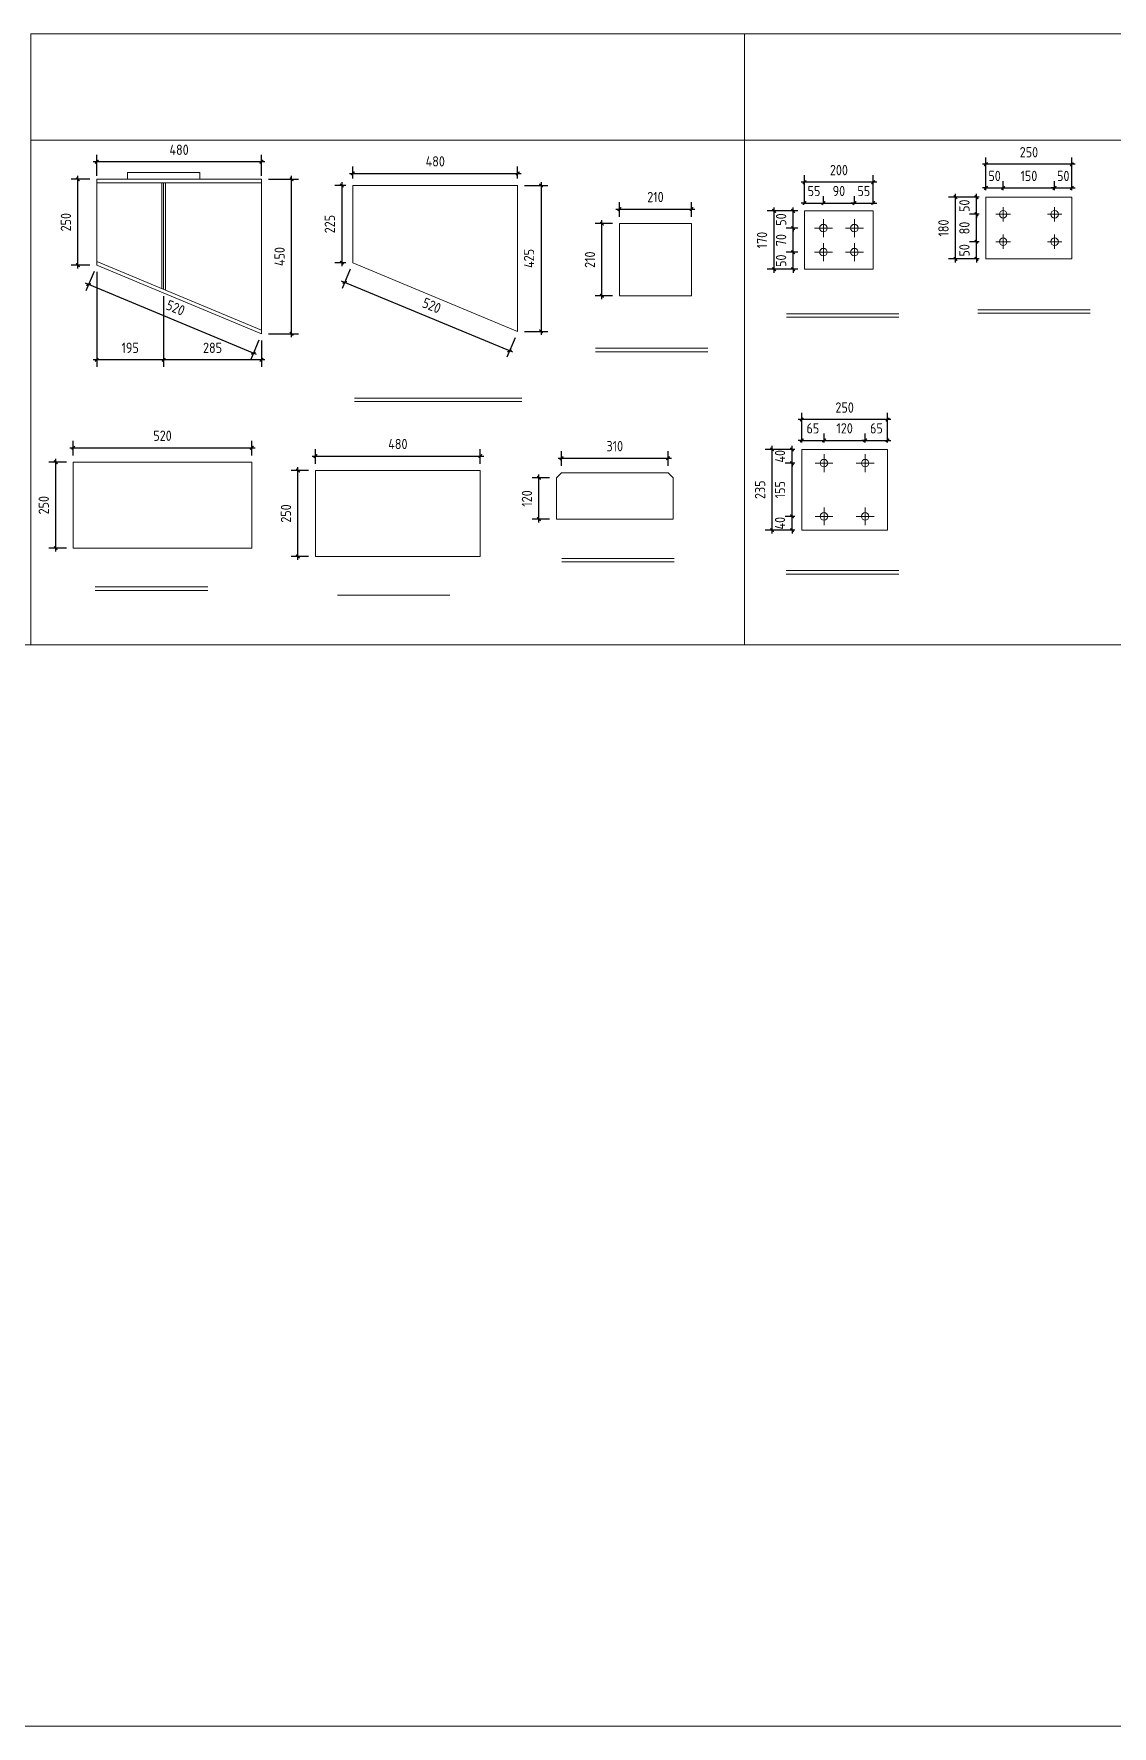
# Model space of a CAD drawing. Extents: x 485428 to 797698, y 56414 to 211814.
# Drawn here: x 674626 to 677767, y 155114 to 160044 of the extents above; entities that cross this region are included whole.
import ezdxf

# ---------------------------------------------------------------- set-up
doc = ezdxf.new("R2010")
doc.units = 0
doc.header["$LTSCALE"] = 1000
doc.header["$MEASUREMENT"] = 0
doc.styles.get("Standard").update_dxf_attribs({"font": 'gbenor.shx', "bigfont": 'gbcbig.shx'})
doc.dimstyles.get("Standard").update_dxf_attribs({"dimscale": 100, "dimtxt": 2, "dimasz": 0.4, "dimexe": 0.5, "dimexo": 1, "dimgap": 0.5, "dimtad": 1, "dimdec": 0, "dimzin": 0, "dimdsep": 46, "dimtxsty": 'Standard', "dimblk": 'ARCHTICK', "dimcen": 0.09, "dimadec": 0, "dimazin": 0, "dimtfac": 1, "dimtdec": 0, "dimtix": 1, "dimtmove": 2, "dimatfit": 3, "dimfxl": 1, "dimtolj": 1, "dimtzin": 0, "dimarcsym": 0})

# ---------------------------------------------------------------- blocks, each defined once
blk = doc.blocks.new('_ArchTick')
at = {"color": 0, "linetype": 'ByBlock', "const_width": 0.4}
blk.add_lwpolyline([(-0.5, -0.5), (0.5, 0.5)], dxfattribs=at)
blk = doc.blocks.new('*D3245')
at = {"color": 3, "lineweight": -2}
for p, q in [((674789.2, 159620.5), (674734.5, 159620.5)), ((674754.5, 159360.5), (674754.5, 159630.5)), ((674789.2, 159370.5), (674734.5, 159370.5))]:
    blk.add_line(p, q, dxfattribs=at)
at = {"layer": 'Defpoints', "color": 0}
for p in [(674754.5, 159620.5), (674809.2, 159620.5), (674809.2, 159370.5)]:
    blk.add_point(p, dxfattribs=at)
at = {"color": 3, "lineweight": -2, "xscale": 10, "yscale": 10, "zscale": 10}
for p, rotation in [((674754.5, 159620.5), 90), ((674754.5, 159370.5), 270)]:
    blk.add_blockref('_ArchTick', p, dxfattribs=dict(at, rotation=rotation))
at = {"color": 0, "lineweight": 15, "insert": (674719.5, 159495.5), "char_height": 30, "attachment_point": 5, "rotation": 90}
blk.add_mtext('\\A1;250', dxfattribs=at)
blk = doc.blocks.new('*D3246')
at = {"color": 3, "lineweight": -2}
for p, q in [((675309.2, 159620.5), (675397, 159620.5)), ((675377, 159160.5), (675377, 159630.5)), ((675309.2, 159170.5), (675397, 159170.5))]:
    blk.add_line(p, q, dxfattribs=at)
at = {"layer": 'Defpoints', "color": 0}
for p in [(675289.2, 159620.5), (675377, 159620.5), (675289.2, 159170.5)]:
    blk.add_point(p, dxfattribs=at)
at = {"color": 3, "lineweight": -2, "xscale": 10, "yscale": 10, "zscale": 10}
for p, rotation in [((675377, 159620.5), 90), ((675377, 159170.5), 270)]:
    blk.add_blockref('_ArchTick', p, dxfattribs=dict(at, rotation=rotation))
at = {"color": 0, "lineweight": 15, "insert": (675342, 159395.5), "char_height": 30, "attachment_point": 5, "rotation": 90}
blk.add_mtext('\\A1;450', dxfattribs=at)
blk = doc.blocks.new('*D3247')
at = {"color": 3, "lineweight": -2}
for p, q in [((674801.5, 159352), (674777.8, 159295.3)), ((675274.8, 159109.9), (674776.3, 159317.6)), ((675281.5, 159152), (675257.8, 159095.3))]:
    blk.add_line(p, q, dxfattribs=at)
at = {"layer": 'Defpoints', "color": 0}
for p in [(674809.2, 159370.5), (674785.5, 159313.8), (675289.2, 159170.5)]:
    blk.add_point(p, dxfattribs=at)
at = {"color": 3, "lineweight": -2, "xscale": 10, "yscale": 10, "zscale": 10}
for p, rotation in [((674785.5, 159313.8), 157.3801350519596), ((675265.5, 159113.8), 337.3801350519596)]:
    blk.add_blockref('_ArchTick', p, dxfattribs=dict(at, rotation=rotation))
at = {"color": 0, "lineweight": 15, "insert": (675039, 159246.1), "char_height": 30, "attachment_point": 5, "rotation": 337.3801}
blk.add_mtext('\\A1;520', dxfattribs=at)
blk = doc.blocks.new('*D3248')
at = {"color": 3, "lineweight": -2}
for p, q in [((674809.2, 159630.5), (674809.2, 159691.6)), ((675289.2, 159630.5), (675289.2, 159691.6)), ((675299.2, 159671.6), (674799.2, 159671.6))]:
    blk.add_line(p, q, dxfattribs=at)
at = {"layer": 'Defpoints', "color": 0}
for p in [(674809.2, 159671.6), (674809.2, 159610.5), (675289.2, 159610.5)]:
    blk.add_point(p, dxfattribs=at)
at = {"color": 3, "lineweight": -2, "xscale": 10, "yscale": 10, "zscale": 10, "rotation": 180}
blk.add_blockref('_ArchTick', (674809.2, 159671.6), dxfattribs=at)
at = {"color": 3, "lineweight": -2, "xscale": 10, "yscale": 10, "zscale": 10}
blk.add_blockref('_ArchTick', (675289.2, 159671.6), dxfattribs=at)
at = {"color": 0, "lineweight": 15, "insert": (675049.2, 159706.6), "char_height": 30, "attachment_point": 5}
blk.add_mtext('\\A1;480', dxfattribs=at)
blk = doc.blocks.new('*D3249')
at = {"color": 3, "lineweight": -2}
for p, q in [((674809.2, 159350.5), (674809.2, 159074.6)), ((675004.2, 159280), (675004.2, 159074.6)), ((675014.2, 159094.6), (674799.2, 159094.6))]:
    blk.add_line(p, q, dxfattribs=at)
at = {"layer": 'Defpoints', "color": 0}
for p in [(674809.2, 159370.5), (675004.2, 159300), (674809.2, 159094.6)]:
    blk.add_point(p, dxfattribs=at)
at = {"color": 3, "lineweight": -2, "xscale": 10, "yscale": 10, "zscale": 10, "rotation": 180}
blk.add_blockref('_ArchTick', (674809.2, 159094.6), dxfattribs=at)
at = {"color": 3, "lineweight": -2, "xscale": 10, "yscale": 10, "zscale": 10}
blk.add_blockref('_ArchTick', (675004.2, 159094.6), dxfattribs=at)
at = {"color": 0, "lineweight": 15, "insert": (674906.7, 159129.6), "char_height": 30, "attachment_point": 5}
blk.add_mtext('\\A1;195', dxfattribs=at)
blk = doc.blocks.new('*D3182')
at = {"color": 3, "lineweight": -2}
for p, q in [((675004.2, 159280), (675004.2, 159074.6)), ((675289.2, 159150.5), (675289.2, 159074.6)), ((675299.2, 159094.6), (674994.2, 159094.6))]:
    blk.add_line(p, q, dxfattribs=at)
at = {"layer": 'Defpoints', "color": 0}
for p in [(675004.2, 159300), (675289.2, 159170.5), (675004.2, 159094.6)]:
    blk.add_point(p, dxfattribs=at)
at = {"color": 3, "lineweight": -2, "xscale": 10, "yscale": 10, "zscale": 10, "rotation": 180}
blk.add_blockref('_ArchTick', (675004.2, 159094.6), dxfattribs=at)
at = {"color": 3, "lineweight": -2, "xscale": 10, "yscale": 10, "zscale": 10}
blk.add_blockref('_ArchTick', (675289.2, 159094.6), dxfattribs=at)
at = {"color": 0, "lineweight": 15, "insert": (675146.7, 159129.6), "char_height": 30, "attachment_point": 5}
blk.add_mtext('\\A1;285', dxfattribs=at)
blk = doc.blocks.new('*D3209')
at = {"color": 3, "lineweight": -2}
for p, q in [((675535.3, 159602.5), (675503.1, 159602.5)), ((675523.1, 159612.5), (675523.1, 159367.5)), ((675535.3, 159377.5), (675503.1, 159377.5))]:
    blk.add_line(p, q, dxfattribs=at)
at = {"layer": 'Defpoints', "color": 0}
for p in [(675555.3, 159602.5), (675523.1, 159377.5), (675555.3, 159377.5)]:
    blk.add_point(p, dxfattribs=at)
at = {"color": 3, "lineweight": -2, "xscale": 10, "yscale": 10, "zscale": 10}
for p, rotation in [((675523.1, 159602.5), 90), ((675523.1, 159377.5), 270)]:
    blk.add_blockref('_ArchTick', p, dxfattribs=dict(at, rotation=rotation))
at = {"color": 0, "lineweight": 15, "insert": (675488.1, 159490), "char_height": 30, "attachment_point": 5, "rotation": 90}
blk.add_mtext('\\A1;225', dxfattribs=at)
blk = doc.blocks.new('*D3210')
at = {"color": 3, "lineweight": -2}
for p, q in [((675545.3, 159637.7), (676045.3, 159637.7)), ((675555.3, 159622.5), (675555.3, 159657.7)), ((676035.3, 159622.5), (676035.3, 159657.7))]:
    blk.add_line(p, q, dxfattribs=at)
at = {"layer": 'Defpoints', "color": 0}
for p in [(676035.3, 159637.7), (675555.3, 159602.5), (676035.3, 159602.5)]:
    blk.add_point(p, dxfattribs=at)
at = {"color": 3, "lineweight": -2, "xscale": 10, "yscale": 10, "zscale": 10, "rotation": 180}
blk.add_blockref('_ArchTick', (675555.3, 159637.7), dxfattribs=at)
at = {"color": 3, "lineweight": -2, "xscale": 10, "yscale": 10, "zscale": 10}
blk.add_blockref('_ArchTick', (676035.3, 159637.7), dxfattribs=at)
at = {"color": 0, "lineweight": 15, "insert": (675795.3, 159672.7), "char_height": 30, "attachment_point": 5}
blk.add_mtext('\\A1;480', dxfattribs=at)
blk = doc.blocks.new('*D3211')
at = {"color": 3, "lineweight": -2}
for p, q in [((675547.6, 159359), (675523.9, 159301.9)), ((676020.8, 159116.6), (675522.3, 159324.2)), ((676027.6, 159159), (676003.9, 159101.9))]:
    blk.add_line(p, q, dxfattribs=at)
at = {"layer": 'Defpoints', "color": 0}
for p in [(675555.3, 159377.5), (675531.6, 159320.4), (676035.3, 159177.5)]:
    blk.add_point(p, dxfattribs=at)
at = {"color": 3, "lineweight": -2, "xscale": 10, "yscale": 10, "zscale": 10}
for p, rotation in [((675531.6, 159320.4), 157.3801350519556), ((676011.6, 159120.4), 337.3801350519557)]:
    blk.add_blockref('_ArchTick', p, dxfattribs=dict(at, rotation=rotation))
at = {"color": 0, "lineweight": 15, "insert": (675785, 159252.7), "char_height": 30, "attachment_point": 5, "rotation": 337.3801}
blk.add_mtext('\\A1;520', dxfattribs=at)
blk = doc.blocks.new('*D3212')
at = {"color": 3, "lineweight": -2}
for p, q in [((676055.3, 159602.5), (676123.3, 159602.5)), ((676103.3, 159612.5), (676103.3, 159167.5)), ((676055.3, 159177.5), (676123.3, 159177.5))]:
    blk.add_line(p, q, dxfattribs=at)
at = {"layer": 'Defpoints', "color": 0}
for p in [(676035.3, 159602.5), (676035.3, 159177.5), (676103.3, 159177.5)]:
    blk.add_point(p, dxfattribs=at)
at = {"color": 3, "lineweight": -2, "xscale": 10, "yscale": 10, "zscale": 10}
for p, rotation in [((676103.3, 159602.5), 90), ((676103.3, 159177.5), 270)]:
    blk.add_blockref('_ArchTick', p, dxfattribs=dict(at, rotation=rotation))
at = {"color": 0, "lineweight": 15, "insert": (676068.3, 159390), "char_height": 30, "attachment_point": 5, "rotation": 90}
blk.add_mtext('\\A1;425', dxfattribs=at)
blk = doc.blocks.new('*D3213')
at = {"color": 3, "lineweight": -2}
for p, q in [((674690, 158536.1), (674690, 158806.1)), ((674721, 158796.1), (674670, 158796.1)), ((674721, 158546.1), (674670, 158546.1))]:
    blk.add_line(p, q, dxfattribs=at)
at = {"layer": 'Defpoints', "color": 0}
for p in [(674690, 158796.1), (674741, 158796.1), (674741, 158546.1)]:
    blk.add_point(p, dxfattribs=at)
at = {"color": 3, "lineweight": -2, "xscale": 10, "yscale": 10, "zscale": 10}
for p, rotation in [((674690, 158796.1), 90), ((674690, 158546.1), 270)]:
    blk.add_blockref('_ArchTick', p, dxfattribs=dict(at, rotation=rotation))
at = {"color": 0, "lineweight": 15, "insert": (674655, 158671.1), "char_height": 30, "attachment_point": 5, "rotation": 90}
blk.add_mtext('\\A1;250', dxfattribs=at)
blk = doc.blocks.new('*D3214')
at = {"color": 3, "lineweight": -2}
for p, q in [((674741, 158816.1), (674741, 158858.5)), ((675261, 158816.1), (675261, 158858.5)), ((674731, 158838.5), (675271, 158838.5))]:
    blk.add_line(p, q, dxfattribs=at)
at = {"layer": 'Defpoints', "color": 0}
for p in [(675261, 158838.5), (674741, 158796.1), (675261, 158796.1)]:
    blk.add_point(p, dxfattribs=at)
at = {"color": 3, "lineweight": -2, "xscale": 10, "yscale": 10, "zscale": 10, "rotation": 180}
blk.add_blockref('_ArchTick', (674741, 158838.5), dxfattribs=at)
at = {"color": 3, "lineweight": -2, "xscale": 10, "yscale": 10, "zscale": 10}
blk.add_blockref('_ArchTick', (675261, 158838.5), dxfattribs=at)
at = {"color": 0, "lineweight": 15, "insert": (675001, 158873.5), "char_height": 30, "attachment_point": 5}
blk.add_mtext('\\A1;520', dxfattribs=at)
blk = doc.blocks.new('*D3215')
at = {"color": 3, "lineweight": -2}
for p, q in [((675426.4, 158771.9), (675375.5, 158771.9)), ((675395.5, 158511.9), (675395.5, 158781.9)), ((675426.4, 158521.9), (675375.5, 158521.9))]:
    blk.add_line(p, q, dxfattribs=at)
at = {"layer": 'Defpoints', "color": 0}
for p in [(675395.5, 158771.9), (675446.4, 158771.9), (675446.4, 158521.9)]:
    blk.add_point(p, dxfattribs=at)
at = {"color": 3, "lineweight": -2, "xscale": 10, "yscale": 10, "zscale": 10}
for p, rotation in [((675395.5, 158771.9), 90), ((675395.5, 158521.9), 270)]:
    blk.add_blockref('_ArchTick', p, dxfattribs=dict(at, rotation=rotation))
at = {"color": 0, "lineweight": 15, "insert": (675360.5, 158646.9), "char_height": 30, "attachment_point": 5, "rotation": 90}
blk.add_mtext('\\A1;250', dxfattribs=at)
blk = doc.blocks.new('*D3216')
at = {"color": 3, "lineweight": -2}
for p, q in [((675436.4, 158814.3), (675936.4, 158814.3)), ((675446.4, 158791.9), (675446.4, 158834.3)), ((675926.4, 158791.9), (675926.4, 158834.3))]:
    blk.add_line(p, q, dxfattribs=at)
at = {"layer": 'Defpoints', "color": 0}
for p in [(675926.4, 158814.3), (675446.4, 158771.9), (675926.4, 158771.9)]:
    blk.add_point(p, dxfattribs=at)
at = {"color": 3, "lineweight": -2, "xscale": 10, "yscale": 10, "zscale": 10, "rotation": 180}
blk.add_blockref('_ArchTick', (675446.4, 158814.3), dxfattribs=at)
at = {"color": 3, "lineweight": -2, "xscale": 10, "yscale": 10, "zscale": 10}
blk.add_blockref('_ArchTick', (675926.4, 158814.3), dxfattribs=at)
at = {"color": 0, "lineweight": 15, "insert": (675686.4, 158849.3), "char_height": 30, "attachment_point": 5}
blk.add_mtext('\\A1;480', dxfattribs=at)
blk = doc.blocks.new('*D3217')
at = {"color": 3, "lineweight": -2}
for p, q in [((676128.2, 158750.7), (676077.3, 158750.7)), ((676097.3, 158620.7), (676097.3, 158760.7)), ((676128.2, 158630.7), (676077.3, 158630.7))]:
    blk.add_line(p, q, dxfattribs=at)
at = {"layer": 'Defpoints', "color": 0}
for p in [(676097.3, 158750.7), (676148.2, 158750.7), (676148.2, 158630.7)]:
    blk.add_point(p, dxfattribs=at)
at = {"color": 3, "lineweight": -2, "xscale": 10, "yscale": 10, "zscale": 10}
for p, rotation in [((676097.3, 158750.7), 90), ((676097.3, 158630.7), 270)]:
    blk.add_blockref('_ArchTick', p, dxfattribs=dict(at, rotation=rotation))
at = {"color": 0, "lineweight": 15, "insert": (676062.3, 158690.7), "char_height": 30, "attachment_point": 5, "rotation": 90}
blk.add_mtext('\\A1;120', dxfattribs=at)
blk = doc.blocks.new('*D3218')
at = {"color": 3, "lineweight": -2}
for p, q in [((676153.2, 158808.1), (676483.2, 158808.1)), ((676163.2, 158785.7), (676163.2, 158828.1)), ((676473.2, 158785.7), (676473.2, 158828.1))]:
    blk.add_line(p, q, dxfattribs=at)
at = {"layer": 'Defpoints', "color": 0}
for p in [(676473.2, 158808.1), (676163.2, 158765.7), (676473.2, 158765.7)]:
    blk.add_point(p, dxfattribs=at)
at = {"color": 3, "lineweight": -2, "xscale": 10, "yscale": 10, "zscale": 10, "rotation": 180}
blk.add_blockref('_ArchTick', (676163.2, 158808.1), dxfattribs=at)
at = {"color": 3, "lineweight": -2, "xscale": 10, "yscale": 10, "zscale": 10}
blk.add_blockref('_ArchTick', (676473.2, 158808.1), dxfattribs=at)
at = {"color": 0, "lineweight": 15, "insert": (676318.2, 158843.1), "char_height": 30, "attachment_point": 5}
blk.add_mtext('\\A1;310', dxfattribs=at)
blk = doc.blocks.new('*D3219')
at = {"color": 3, "lineweight": -2}
for p, q in [((676311.7, 159491.3), (676260.8, 159491.3)), ((676280.8, 159271.3), (676280.8, 159501.3)), ((676311.7, 159281.3), (676260.8, 159281.3))]:
    blk.add_line(p, q, dxfattribs=at)
at = {"layer": 'Defpoints', "color": 0}
for p in [(676280.8, 159491.3), (676331.7, 159491.3), (676331.7, 159281.3)]:
    blk.add_point(p, dxfattribs=at)
at = {"color": 3, "lineweight": -2, "xscale": 10, "yscale": 10, "zscale": 10}
for p, rotation in [((676280.8, 159491.3), 90), ((676280.8, 159281.3), 270)]:
    blk.add_blockref('_ArchTick', p, dxfattribs=dict(at, rotation=rotation))
at = {"color": 0, "lineweight": 15, "insert": (676245.8, 159386.3), "char_height": 30, "attachment_point": 5, "rotation": 90}
blk.add_mtext('\\A1;210', dxfattribs=at)
blk = doc.blocks.new('*D3220')
at = {"color": 3, "lineweight": -2}
for p, q in [((676331.7, 159511.3), (676331.7, 159553.8)), ((676541.7, 159511.3), (676541.7, 159553.8)), ((676321.7, 159533.8), (676551.7, 159533.8))]:
    blk.add_line(p, q, dxfattribs=at)
at = {"layer": 'Defpoints', "color": 0}
for p in [(676331.7, 159491.3), (676541.7, 159533.8), (676541.7, 159491.3)]:
    blk.add_point(p, dxfattribs=at)
at = {"color": 3, "lineweight": -2, "xscale": 10, "yscale": 10, "zscale": 10, "rotation": 180}
blk.add_blockref('_ArchTick', (676331.7, 159533.8), dxfattribs=at)
at = {"color": 3, "lineweight": -2, "xscale": 10, "yscale": 10, "zscale": 10}
blk.add_blockref('_ArchTick', (676541.7, 159533.8), dxfattribs=at)
at = {"color": 0, "lineweight": 15, "insert": (676436.7, 159568.8), "char_height": 30, "attachment_point": 5}
blk.add_mtext('\\A1;210', dxfattribs=at)
blk = doc.blocks.new('*D3233')
at = {"color": 3, "lineweight": -2}
for p, q in [((676850.9, 159408.3), (676817.5, 159408.3)), ((676837.5, 159408.3), (676837.5, 159418.3)), ((676837.5, 159358.3), (676837.5, 159408.3)), ((676850.9, 159358.3), (676817.5, 159358.3)), ((676837.5, 159358.3), (676837.5, 159348.3))]:
    blk.add_line(p, q, dxfattribs=at)
at = {"layer": 'Defpoints', "color": 0}
for p in [(676837.5, 159408.3), (676870.9, 159408.3), (676870.9, 159358.3)]:
    blk.add_point(p, dxfattribs=at)
at = {"color": 3, "lineweight": -2, "xscale": 10, "yscale": 10, "zscale": 10}
for p, rotation in [((676837.5, 159408.3), 270), ((676837.5, 159358.3), 90)]:
    blk.add_blockref('_ArchTick', p, dxfattribs=dict(at, rotation=rotation))
at = {"color": 0, "lineweight": 15, "insert": (676802.5, 159383.3), "char_height": 30, "attachment_point": 5, "rotation": 90}
blk.add_mtext('\\A1;50', dxfattribs=at)
blk = doc.blocks.new('*D3183')
at = {"color": 3, "lineweight": -2}
for p, q in [((676837.5, 159398.3), (676837.5, 159488.3)), ((676850.9, 159478.3), (676817.5, 159478.3)), ((676850.9, 159408.3), (676817.5, 159408.3))]:
    blk.add_line(p, q, dxfattribs=at)
at = {"layer": 'Defpoints', "color": 0}
for p in [(676837.5, 159478.3), (676870.9, 159478.3), (676870.9, 159408.3)]:
    blk.add_point(p, dxfattribs=at)
at = {"color": 3, "lineweight": -2, "xscale": 10, "yscale": 10, "zscale": 10}
for p, rotation in [((676837.5, 159478.3), 90), ((676837.5, 159408.3), 270)]:
    blk.add_blockref('_ArchTick', p, dxfattribs=dict(at, rotation=rotation))
at = {"color": 0, "lineweight": 15, "insert": (676802.5, 159443.3), "char_height": 30, "attachment_point": 5, "rotation": 90}
blk.add_mtext('\\A1;70', dxfattribs=at)
blk = doc.blocks.new('*D3234')
at = {"color": 3, "lineweight": -2}
for p, q in [((676837.5, 159528.3), (676837.5, 159538.3)), ((676850.9, 159528.3), (676817.5, 159528.3)), ((676837.5, 159478.3), (676837.5, 159528.3)), ((676850.9, 159478.3), (676817.5, 159478.3)), ((676837.5, 159478.3), (676837.5, 159468.3))]:
    blk.add_line(p, q, dxfattribs=at)
at = {"layer": 'Defpoints', "color": 0}
for p in [(676837.5, 159528.3), (676870.9, 159528.3), (676870.9, 159478.3)]:
    blk.add_point(p, dxfattribs=at)
at = {"color": 3, "lineweight": -2, "xscale": 10, "yscale": 10, "zscale": 10}
for p, rotation in [((676837.5, 159528.3), 270), ((676837.5, 159478.3), 90)]:
    blk.add_blockref('_ArchTick', p, dxfattribs=dict(at, rotation=rotation))
at = {"color": 0, "lineweight": 15, "insert": (676802.5, 159503.3), "char_height": 30, "attachment_point": 5, "rotation": 90}
blk.add_mtext('\\A1;50', dxfattribs=at)
blk = doc.blocks.new('*D3184')
at = {"color": 3, "lineweight": -2}
for p, q in [((676870.9, 159551.4), (676860.9, 159551.4)), ((676870.9, 159548.3), (676870.9, 159571.4)), ((676870.9, 159551.4), (676925.9, 159551.4)), ((676925.9, 159548.3), (676925.9, 159571.4)), ((676925.9, 159551.4), (676935.9, 159551.4))]:
    blk.add_line(p, q, dxfattribs=at)
at = {"layer": 'Defpoints', "color": 0}
for p in [(676925.9, 159551.4), (676870.9, 159528.3), (676925.9, 159528.3)]:
    blk.add_point(p, dxfattribs=at)
at = {"color": 3, "lineweight": -2, "xscale": 10, "yscale": 10, "zscale": 10}
blk.add_blockref('_ArchTick', (676870.9, 159551.4), dxfattribs=at)
at = {"color": 3, "lineweight": -2, "xscale": 10, "yscale": 10, "zscale": 10, "rotation": 180}
blk.add_blockref('_ArchTick', (676925.9, 159551.4), dxfattribs=at)
at = {"color": 0, "lineweight": 15, "insert": (676898.4, 159586.4), "char_height": 30, "attachment_point": 5}
blk.add_mtext('\\A1;55', dxfattribs=at)
blk = doc.blocks.new('*D3185')
at = {"color": 3, "lineweight": -2}
for p, q in [((676915.9, 159551.4), (677025.9, 159551.4)), ((676925.9, 159548.3), (676925.9, 159571.4)), ((677015.9, 159548.3), (677015.9, 159571.4))]:
    blk.add_line(p, q, dxfattribs=at)
at = {"layer": 'Defpoints', "color": 0}
for p in [(677015.9, 159551.4), (676925.9, 159528.3), (677015.9, 159528.3)]:
    blk.add_point(p, dxfattribs=at)
at = {"color": 3, "lineweight": -2, "xscale": 10, "yscale": 10, "zscale": 10, "rotation": 180}
blk.add_blockref('_ArchTick', (676925.9, 159551.4), dxfattribs=at)
at = {"color": 3, "lineweight": -2, "xscale": 10, "yscale": 10, "zscale": 10}
blk.add_blockref('_ArchTick', (677015.9, 159551.4), dxfattribs=at)
at = {"color": 0, "lineweight": 15, "insert": (676970.9, 159586.4), "char_height": 30, "attachment_point": 5}
blk.add_mtext('\\A1;90', dxfattribs=at)
blk = doc.blocks.new('*D3235')
at = {"color": 3, "lineweight": -2}
for p, q in [((677015.9, 159551.4), (677005.9, 159551.4)), ((677015.9, 159548.3), (677015.9, 159571.4)), ((677015.9, 159551.4), (677070.9, 159551.4)), ((677070.9, 159548.3), (677070.9, 159571.4)), ((677070.9, 159551.4), (677080.9, 159551.4))]:
    blk.add_line(p, q, dxfattribs=at)
at = {"layer": 'Defpoints', "color": 0}
for p in [(677070.9, 159551.4), (677015.9, 159528.3), (677070.9, 159528.3)]:
    blk.add_point(p, dxfattribs=at)
at = {"color": 3, "lineweight": -2, "xscale": 10, "yscale": 10, "zscale": 10}
blk.add_blockref('_ArchTick', (677015.9, 159551.4), dxfattribs=at)
at = {"color": 3, "lineweight": -2, "xscale": 10, "yscale": 10, "zscale": 10, "rotation": 180}
blk.add_blockref('_ArchTick', (677070.9, 159551.4), dxfattribs=at)
at = {"color": 0, "lineweight": 15, "insert": (677043.4, 159586.4), "char_height": 30, "attachment_point": 5}
blk.add_mtext('\\A1;55', dxfattribs=at)
blk = doc.blocks.new('*D3236')
at = {"color": 3, "lineweight": -2}
for p, q in [((677080.9, 159612.2), (676860.9, 159612.2)), ((676870.9, 159548.3), (676870.9, 159632.2)), ((677070.9, 159548.3), (677070.9, 159632.2))]:
    blk.add_line(p, q, dxfattribs=at)
at = {"layer": 'Defpoints', "color": 0}
for p in [(676870.9, 159612.2), (676870.9, 159528.3), (677070.9, 159528.3)]:
    blk.add_point(p, dxfattribs=at)
at = {"color": 3, "lineweight": -2, "xscale": 10, "yscale": 10, "zscale": 10, "rotation": 180}
blk.add_blockref('_ArchTick', (676870.9, 159612.2), dxfattribs=at)
at = {"color": 3, "lineweight": -2, "xscale": 10, "yscale": 10, "zscale": 10}
blk.add_blockref('_ArchTick', (677070.9, 159612.2), dxfattribs=at)
at = {"color": 0, "lineweight": 15, "insert": (676970.9, 159647.2), "char_height": 30, "attachment_point": 5}
blk.add_mtext('\\A1;200', dxfattribs=at)
blk = doc.blocks.new('*D3237')
at = {"color": 3, "lineweight": -2}
for p, q in [((676782, 159348.3), (676782, 159538.3)), ((676850.9, 159528.3), (676762, 159528.3)), ((676850.9, 159358.3), (676762, 159358.3))]:
    blk.add_line(p, q, dxfattribs=at)
at = {"layer": 'Defpoints', "color": 0}
for p in [(676782, 159528.3), (676870.9, 159528.3), (676870.9, 159358.3)]:
    blk.add_point(p, dxfattribs=at)
at = {"color": 3, "lineweight": -2, "xscale": 10, "yscale": 10, "zscale": 10}
for p, rotation in [((676782, 159528.3), 90), ((676782, 159358.3), 270)]:
    blk.add_blockref('_ArchTick', p, dxfattribs=dict(at, rotation=rotation))
at = {"color": 0, "lineweight": 15, "insert": (676747, 159443.3), "char_height": 30, "attachment_point": 5, "rotation": 90}
blk.add_mtext('\\A1;170', dxfattribs=at)
blk = doc.blocks.new('*D3238')
at = {"color": 3, "lineweight": -2}
for p, q in [((677371.5, 159438.5), (677371.5, 159448.5)), ((677379.3, 159438.5), (677351.5, 159438.5)), ((677371.5, 159388.5), (677371.5, 159438.5)), ((677379.3, 159388.5), (677351.5, 159388.5)), ((677371.5, 159388.5), (677371.5, 159378.5))]:
    blk.add_line(p, q, dxfattribs=at)
at = {"layer": 'Defpoints', "color": 0}
for p in [(677371.5, 159438.5), (677399.3, 159438.5), (677399.3, 159388.5)]:
    blk.add_point(p, dxfattribs=at)
at = {"color": 3, "lineweight": -2, "xscale": 10, "yscale": 10, "zscale": 10}
for p, rotation in [((677371.5, 159438.5), 270), ((677371.5, 159388.5), 90)]:
    blk.add_blockref('_ArchTick', p, dxfattribs=dict(at, rotation=rotation))
at = {"color": 0, "lineweight": 15, "insert": (677336.5, 159413.5), "char_height": 30, "attachment_point": 5, "rotation": 90}
blk.add_mtext('\\A1;50', dxfattribs=at)
blk = doc.blocks.new('*D3186')
at = {"color": 3, "lineweight": -2}
for p, q in [((677379.3, 159518.5), (677351.5, 159518.5)), ((677371.5, 159428.5), (677371.5, 159528.5)), ((677379.3, 159438.5), (677351.5, 159438.5))]:
    blk.add_line(p, q, dxfattribs=at)
at = {"layer": 'Defpoints', "color": 0}
for p in [(677371.5, 159518.5), (677399.3, 159518.5), (677399.3, 159438.5)]:
    blk.add_point(p, dxfattribs=at)
at = {"color": 3, "lineweight": -2, "xscale": 10, "yscale": 10, "zscale": 10}
for p, rotation in [((677371.5, 159518.5), 90), ((677371.5, 159438.5), 270)]:
    blk.add_blockref('_ArchTick', p, dxfattribs=dict(at, rotation=rotation))
at = {"color": 0, "lineweight": 15, "insert": (677336.5, 159478.5), "char_height": 30, "attachment_point": 5, "rotation": 90}
blk.add_mtext('\\A1;80', dxfattribs=at)
blk = doc.blocks.new('*D3239')
at = {"color": 3, "lineweight": -2}
for p, q in [((677379.3, 159568.5), (677351.5, 159568.5)), ((677371.5, 159568.5), (677371.5, 159578.5)), ((677371.5, 159518.5), (677371.5, 159568.5)), ((677379.3, 159518.5), (677351.5, 159518.5)), ((677371.5, 159518.5), (677371.5, 159508.5))]:
    blk.add_line(p, q, dxfattribs=at)
at = {"layer": 'Defpoints', "color": 0}
for p in [(677371.5, 159568.5), (677399.3, 159568.5), (677399.3, 159518.5)]:
    blk.add_point(p, dxfattribs=at)
at = {"color": 3, "lineweight": -2, "xscale": 10, "yscale": 10, "zscale": 10}
for p, rotation in [((677371.5, 159568.5), 270), ((677371.5, 159518.5), 90)]:
    blk.add_blockref('_ArchTick', p, dxfattribs=dict(at, rotation=rotation))
at = {"color": 0, "lineweight": 15, "insert": (677336.5, 159543.5), "char_height": 30, "attachment_point": 5, "rotation": 90}
blk.add_mtext('\\A1;50', dxfattribs=at)
blk = doc.blocks.new('*D3187')
at = {"color": 3, "lineweight": -2}
for p, q in [((677399.3, 159595.3), (677389.3, 159595.3)), ((677399.3, 159588.5), (677399.3, 159615.3)), ((677399.3, 159595.3), (677449.3, 159595.3)), ((677449.3, 159588.5), (677449.3, 159615.3)), ((677449.3, 159595.3), (677459.3, 159595.3))]:
    blk.add_line(p, q, dxfattribs=at)
at = {"layer": 'Defpoints', "color": 0}
for p in [(677449.3, 159595.3), (677399.3, 159568.5), (677449.3, 159568.5)]:
    blk.add_point(p, dxfattribs=at)
at = {"color": 3, "lineweight": -2, "xscale": 10, "yscale": 10, "zscale": 10}
blk.add_blockref('_ArchTick', (677399.3, 159595.3), dxfattribs=at)
at = {"color": 3, "lineweight": -2, "xscale": 10, "yscale": 10, "zscale": 10, "rotation": 180}
blk.add_blockref('_ArchTick', (677449.3, 159595.3), dxfattribs=at)
at = {"color": 0, "lineweight": 15, "insert": (677424.3, 159630.3), "char_height": 30, "attachment_point": 5}
blk.add_mtext('\\A1;50', dxfattribs=at)
blk = doc.blocks.new('*D3188')
at = {"color": 3, "lineweight": -2}
for p, q in [((677439.3, 159595.3), (677609.3, 159595.3)), ((677449.3, 159588.5), (677449.3, 159615.3)), ((677599.3, 159588.5), (677599.3, 159615.3))]:
    blk.add_line(p, q, dxfattribs=at)
at = {"layer": 'Defpoints', "color": 0}
for p in [(677599.3, 159595.3), (677449.3, 159568.5), (677599.3, 159568.5)]:
    blk.add_point(p, dxfattribs=at)
at = {"color": 3, "lineweight": -2, "xscale": 10, "yscale": 10, "zscale": 10, "rotation": 180}
blk.add_blockref('_ArchTick', (677449.3, 159595.3), dxfattribs=at)
at = {"color": 3, "lineweight": -2, "xscale": 10, "yscale": 10, "zscale": 10}
blk.add_blockref('_ArchTick', (677599.3, 159595.3), dxfattribs=at)
at = {"color": 0, "lineweight": 15, "insert": (677524.3, 159630.3), "char_height": 30, "attachment_point": 5}
blk.add_mtext('\\A1;150', dxfattribs=at)
blk = doc.blocks.new('*D3240')
at = {"color": 3, "lineweight": -2}
for p, q in [((677599.3, 159595.3), (677589.3, 159595.3)), ((677599.3, 159588.5), (677599.3, 159615.3)), ((677599.3, 159595.3), (677649.3, 159595.3)), ((677649.3, 159588.5), (677649.3, 159615.3)), ((677649.3, 159595.3), (677659.3, 159595.3))]:
    blk.add_line(p, q, dxfattribs=at)
at = {"layer": 'Defpoints', "color": 0}
for p in [(677649.3, 159595.3), (677599.3, 159568.5), (677649.3, 159568.5)]:
    blk.add_point(p, dxfattribs=at)
at = {"color": 3, "lineweight": -2, "xscale": 10, "yscale": 10, "zscale": 10}
blk.add_blockref('_ArchTick', (677599.3, 159595.3), dxfattribs=at)
at = {"color": 3, "lineweight": -2, "xscale": 10, "yscale": 10, "zscale": 10, "rotation": 180}
blk.add_blockref('_ArchTick', (677649.3, 159595.3), dxfattribs=at)
at = {"color": 0, "lineweight": 15, "insert": (677624.3, 159630.3), "char_height": 30, "attachment_point": 5}
blk.add_mtext('\\A1;50', dxfattribs=at)
blk = doc.blocks.new('*D3241')
at = {"color": 3, "lineweight": -2}
for p, q in [((677659.3, 159664.3), (677389.3, 159664.3)), ((677399.3, 159588.5), (677399.3, 159684.3)), ((677649.3, 159588.5), (677649.3, 159684.3))]:
    blk.add_line(p, q, dxfattribs=at)
at = {"layer": 'Defpoints', "color": 0}
for p in [(677399.3, 159664.3), (677399.3, 159568.5), (677649.3, 159568.5)]:
    blk.add_point(p, dxfattribs=at)
at = {"color": 3, "lineweight": -2, "xscale": 10, "yscale": 10, "zscale": 10, "rotation": 180}
blk.add_blockref('_ArchTick', (677399.3, 159664.3), dxfattribs=at)
at = {"color": 3, "lineweight": -2, "xscale": 10, "yscale": 10, "zscale": 10}
blk.add_blockref('_ArchTick', (677649.3, 159664.3), dxfattribs=at)
at = {"color": 0, "lineweight": 15, "insert": (677524.3, 159699.3), "char_height": 30, "attachment_point": 5}
blk.add_mtext('\\A1;250', dxfattribs=at)
blk = doc.blocks.new('*D3242')
at = {"color": 3, "lineweight": -2}
for p, q in [((677379.3, 159568.5), (677290.5, 159568.5)), ((677310.5, 159378.5), (677310.5, 159578.5)), ((677379.3, 159388.5), (677290.5, 159388.5))]:
    blk.add_line(p, q, dxfattribs=at)
at = {"layer": 'Defpoints', "color": 0}
for p in [(677310.5, 159568.5), (677399.3, 159568.5), (677399.3, 159388.5)]:
    blk.add_point(p, dxfattribs=at)
at = {"color": 3, "lineweight": -2, "xscale": 10, "yscale": 10, "zscale": 10}
for p, rotation in [((677310.5, 159568.5), 90), ((677310.5, 159388.5), 270)]:
    blk.add_blockref('_ArchTick', p, dxfattribs=dict(at, rotation=rotation))
at = {"color": 0, "lineweight": 15, "insert": (677275.5, 159478.5), "char_height": 30, "attachment_point": 5, "rotation": 90}
blk.add_mtext('\\A1;180', dxfattribs=at)
blk = doc.blocks.new('*D3195')
at = {"color": 3, "lineweight": -2}
for p, q in [((676842.6, 158638.6), (676814.4, 158638.6)), ((676834.4, 158638.6), (676834.4, 158648.6)), ((676834.4, 158598.6), (676834.4, 158638.6)), ((676842.6, 158598.6), (676814.4, 158598.6)), ((676834.4, 158598.6), (676834.4, 158588.6))]:
    blk.add_line(p, q, dxfattribs=at)
at = {"layer": 'Defpoints', "color": 0}
for p in [(676834.4, 158638.6), (676862.6, 158638.6), (676862.6, 158598.6)]:
    blk.add_point(p, dxfattribs=at)
at = {"color": 3, "lineweight": -2, "xscale": 10, "yscale": 10, "zscale": 10}
for p, rotation in [((676834.4, 158638.6), 270), ((676834.4, 158598.6), 90)]:
    blk.add_blockref('_ArchTick', p, dxfattribs=dict(at, rotation=rotation))
at = {"color": 0, "lineweight": 15, "insert": (676799.4, 158618.6), "char_height": 30, "attachment_point": 5, "rotation": 90}
blk.add_mtext('\\A1;40', dxfattribs=at)
blk = doc.blocks.new('*D3176')
at = {"color": 3, "lineweight": -2}
for p, q in [((676834.4, 158628.6), (676834.4, 158803.6)), ((676842.6, 158793.6), (676814.4, 158793.6)), ((676842.6, 158638.6), (676814.4, 158638.6))]:
    blk.add_line(p, q, dxfattribs=at)
at = {"layer": 'Defpoints', "color": 0}
for p in [(676834.4, 158793.6), (676862.6, 158793.6), (676862.6, 158638.6)]:
    blk.add_point(p, dxfattribs=at)
at = {"color": 3, "lineweight": -2, "xscale": 10, "yscale": 10, "zscale": 10}
for p, rotation in [((676834.4, 158793.6), 90), ((676834.4, 158638.6), 270)]:
    blk.add_blockref('_ArchTick', p, dxfattribs=dict(at, rotation=rotation))
at = {"color": 0, "lineweight": 15, "insert": (676799.4, 158716.1), "char_height": 30, "attachment_point": 5, "rotation": 90}
blk.add_mtext('\\A1;155', dxfattribs=at)
blk = doc.blocks.new('*D3196')
at = {"color": 3, "lineweight": -2}
for p, q in [((676842.6, 158833.6), (676814.4, 158833.6)), ((676834.4, 158833.6), (676834.4, 158843.6)), ((676834.4, 158793.6), (676834.4, 158833.6)), ((676842.6, 158793.6), (676814.4, 158793.6)), ((676834.4, 158793.6), (676834.4, 158783.6))]:
    blk.add_line(p, q, dxfattribs=at)
at = {"layer": 'Defpoints', "color": 0}
for p in [(676834.4, 158833.6), (676862.6, 158833.6), (676862.6, 158793.6)]:
    blk.add_point(p, dxfattribs=at)
at = {"color": 3, "lineweight": -2, "xscale": 10, "yscale": 10, "zscale": 10}
for p, rotation in [((676834.4, 158833.6), 270), ((676834.4, 158793.6), 90)]:
    blk.add_blockref('_ArchTick', p, dxfattribs=dict(at, rotation=rotation))
at = {"color": 0, "lineweight": 15, "insert": (676799.4, 158813.6), "char_height": 30, "attachment_point": 5, "rotation": 90}
blk.add_mtext('\\A1;40', dxfattribs=at)
blk = doc.blocks.new('*D3197')
at = {"color": 3, "lineweight": -2}
for p, q in [((676842.6, 158833.6), (676756.2, 158833.6)), ((676776.2, 158588.6), (676776.2, 158843.6)), ((676842.6, 158598.6), (676756.2, 158598.6))]:
    blk.add_line(p, q, dxfattribs=at)
at = {"layer": 'Defpoints', "color": 0}
for p in [(676776.2, 158833.6), (676862.6, 158833.6), (676862.6, 158598.6)]:
    blk.add_point(p, dxfattribs=at)
at = {"color": 3, "lineweight": -2, "xscale": 10, "yscale": 10, "zscale": 10}
for p, rotation in [((676776.2, 158833.6), 90), ((676776.2, 158598.6), 270)]:
    blk.add_blockref('_ArchTick', p, dxfattribs=dict(at, rotation=rotation))
at = {"color": 0, "lineweight": 15, "insert": (676741.2, 158716.1), "char_height": 30, "attachment_point": 5, "rotation": 90}
blk.add_mtext('\\A1;235', dxfattribs=at)
blk = doc.blocks.new('*D3177')
at = {"color": 3, "lineweight": -2}
for p, q in [((676862.6, 158860), (676852.6, 158860)), ((676862.6, 158853.6), (676862.6, 158880)), ((676862.6, 158860), (676927.6, 158860)), ((676927.6, 158853.6), (676927.6, 158880)), ((676927.6, 158860), (676937.6, 158860))]:
    blk.add_line(p, q, dxfattribs=at)
at = {"layer": 'Defpoints', "color": 0}
for p in [(676927.6, 158860), (676862.6, 158833.6), (676927.6, 158833.6)]:
    blk.add_point(p, dxfattribs=at)
at = {"color": 3, "lineweight": -2, "xscale": 10, "yscale": 10, "zscale": 10}
blk.add_blockref('_ArchTick', (676862.6, 158860), dxfattribs=at)
at = {"color": 3, "lineweight": -2, "xscale": 10, "yscale": 10, "zscale": 10, "rotation": 180}
blk.add_blockref('_ArchTick', (676927.6, 158860), dxfattribs=at)
at = {"color": 0, "lineweight": 15, "insert": (676895.1, 158895), "char_height": 30, "attachment_point": 5}
blk.add_mtext('\\A1;65', dxfattribs=at)
blk = doc.blocks.new('*D3178')
at = {"color": 3, "lineweight": -2}
for p, q in [((676917.6, 158860), (677057.6, 158860)), ((676927.6, 158853.6), (676927.6, 158880)), ((677047.6, 158853.6), (677047.6, 158880))]:
    blk.add_line(p, q, dxfattribs=at)
at = {"layer": 'Defpoints', "color": 0}
for p in [(677047.6, 158860), (676927.6, 158833.6), (677047.6, 158833.6)]:
    blk.add_point(p, dxfattribs=at)
at = {"color": 3, "lineweight": -2, "xscale": 10, "yscale": 10, "zscale": 10, "rotation": 180}
blk.add_blockref('_ArchTick', (676927.6, 158860), dxfattribs=at)
at = {"color": 3, "lineweight": -2, "xscale": 10, "yscale": 10, "zscale": 10}
blk.add_blockref('_ArchTick', (677047.6, 158860), dxfattribs=at)
at = {"color": 0, "lineweight": 15, "insert": (676987.6, 158895), "char_height": 30, "attachment_point": 5}
blk.add_mtext('\\A1;120', dxfattribs=at)
blk = doc.blocks.new('*D3198')
at = {"color": 3, "lineweight": -2}
for p, q in [((677047.6, 158860), (677037.6, 158860)), ((677047.6, 158853.6), (677047.6, 158880)), ((677047.6, 158860), (677112.6, 158860)), ((677112.6, 158853.6), (677112.6, 158880)), ((677112.6, 158860), (677122.6, 158860))]:
    blk.add_line(p, q, dxfattribs=at)
at = {"layer": 'Defpoints', "color": 0}
for p in [(677112.6, 158860), (677047.6, 158833.6), (677112.6, 158833.6)]:
    blk.add_point(p, dxfattribs=at)
at = {"color": 3, "lineweight": -2, "xscale": 10, "yscale": 10, "zscale": 10}
blk.add_blockref('_ArchTick', (677047.6, 158860), dxfattribs=at)
at = {"color": 3, "lineweight": -2, "xscale": 10, "yscale": 10, "zscale": 10, "rotation": 180}
blk.add_blockref('_ArchTick', (677112.6, 158860), dxfattribs=at)
at = {"color": 0, "lineweight": 15, "insert": (677080.1, 158895), "char_height": 30, "attachment_point": 5}
blk.add_mtext('\\A1;65', dxfattribs=at)
blk = doc.blocks.new('*D3199')
at = {"color": 3, "lineweight": -2}
for p, q in [((677122.6, 158920.6), (676852.6, 158920.6)), ((676862.6, 158853.6), (676862.6, 158940.6)), ((677112.6, 158853.6), (677112.6, 158940.6))]:
    blk.add_line(p, q, dxfattribs=at)
at = {"layer": 'Defpoints', "color": 0}
for p in [(676862.6, 158920.6), (676862.6, 158833.6), (677112.6, 158833.6)]:
    blk.add_point(p, dxfattribs=at)
at = {"color": 3, "lineweight": -2, "xscale": 10, "yscale": 10, "zscale": 10, "rotation": 180}
blk.add_blockref('_ArchTick', (676862.6, 158920.6), dxfattribs=at)
at = {"color": 3, "lineweight": -2, "xscale": 10, "yscale": 10, "zscale": 10}
blk.add_blockref('_ArchTick', (677112.6, 158920.6), dxfattribs=at)
at = {"color": 0, "lineweight": 15, "insert": (676987.6, 158955.6), "char_height": 30, "attachment_point": 5}
blk.add_mtext('\\A1;250', dxfattribs=at)

msp = doc.modelspace()

# ---------------------------------------------------------------- linework, layer by layer
at = {"lineweight": 15}
for p, q in [((674899.2, 159640.5), (675109.2, 159640.5)), ((674899.2, 159620.5), (674899.2, 159640.5)), ((675084.2, 159640.5), (674924.2, 159640.5)), ((675109.2, 159620.5), (675109.2, 159640.5)), ((675289.2, 159620.5), (674809.2, 159620.5)), ((674809.2, 159620.5), (674809.2, 159370.5)), ((675289.2, 159610.5), (674809.2, 159610.5)), ((675004.2, 159620.5), (674899.2, 159620.5)), ((674999.2, 159610.5), (674999.2, 159302.1)), ((675149.2, 159620.5), (675004.2, 159620.5)), ((675009.2, 159610.5), (675009.2, 159298)), ((675289.2, 159620.5), (675289.2, 159170.5)), ((676035.3, 159602.5), (675555.3, 159602.5)), ((675555.3, 159602.5), (675555.3, 159377.5)), ((676035.3, 159602.5), (676035.3, 159177.5)), ((677399.3, 159568.5), (677399.3, 159388.5)), ((677649.3, 159568.5), (677399.3, 159568.5)), ((677449.3, 159539.5), (677449.3, 159497.5)), ((677599.3, 159497.5), (677599.3, 159539.5)), ((677649.3, 159388.5), (677649.3, 159568.5)), ((676331.7, 159491.3), (676331.7, 159281.3)), ((676541.7, 159491.3), (676331.7, 159491.3)), ((676541.7, 159281.3), (676541.7, 159491.3)), ((676870.9, 159528.3), (677070.9, 159528.3)), ((676870.9, 159528.3), (676870.9, 159358.3)), ((676925.9, 159452.3), (676925.9, 159504.3)), ((677016.1, 159452.3), (677016.1, 159504.3)), ((677070.9, 159528.3), (677070.9, 159358.3)), ((677470.3, 159518.5), (677428.3, 159518.5)), ((677620.3, 159518.5), (677578.3, 159518.5)), ((676899.9, 159478.3), (676951.9, 159478.3)), ((676990.1, 159478.3), (677042.1, 159478.3)), ((677449.3, 159459.5), (677449.3, 159417.5)), ((677599.3, 159417.5), (677599.3, 159459.5)), ((676900.1, 159408.3), (676952.1, 159408.3)), ((676926.1, 159382.3), (676926.1, 159434.3)), ((676990.1, 159408.3), (677042.1, 159408.3)), ((677016.1, 159382.3), (677016.1, 159434.3)), ((677428.3, 159438.5), (677470.3, 159438.5)), ((677578.3, 159438.5), (677620.3, 159438.5)), ((674809.2, 159381.3), (675289.2, 159181.3)), ((674809.2, 159370.5), (675289.2, 159170.5)), ((675555.3, 159377.5), (676035.3, 159177.5)), ((676870.9, 159358.3), (677070.9, 159358.3)), ((677399.3, 159388.5), (677649.3, 159388.5)), ((676331.7, 159281.3), (676541.7, 159281.3)), ((676818.2, 159228.4), (677145.9, 159228.4)), ((676818.2, 159218.4), (677145.9, 159218.4)), ((677375.2, 159240.2), (677702.9, 159240.2)), ((677375.2, 159230.2), (677702.9, 159230.2)), ((676261.7, 159128.2), (676589.4, 159128.2)), ((676261.7, 159118.2), (676589.4, 159118.2)), ((675559.9, 158983.2), (676047.6, 158983.2)), ((675559.9, 158973.2), (676047.6, 158973.2)), ((676862.6, 158833.6), (676862.6, 158598.6)), ((677112.6, 158833.6), (676862.6, 158833.6)), ((676927.6, 158767.6), (676927.6, 158819.6)), ((677047.6, 158767.6), (677047.6, 158819.6)), ((677112.6, 158598.6), (677112.6, 158833.6)), ((674741, 158796.1), (674741, 158546.1)), ((675261, 158796.1), (674741, 158796.1)), ((675261, 158546.1), (675261, 158796.1)), ((675446.4, 158771.9), (675446.4, 158521.9)), ((675926.4, 158771.9), (675446.4, 158771.9)), ((675926.4, 158521.9), (675926.4, 158771.9)), ((676163.2, 158765.7), (676148.2, 158750.7)), ((676148.2, 158750.7), (676148.2, 158630.7)), ((676473.2, 158765.7), (676163.2, 158765.7)), ((676473.2, 158765.7), (676488.2, 158750.7)), ((676488.2, 158630.7), (676488.2, 158750.7)), ((676901.6, 158793.6), (676953.6, 158793.6)), ((677021.6, 158793.6), (677073.6, 158793.6)), ((676927.6, 158612.6), (676927.6, 158664.6)), ((677047.6, 158612.6), (677047.6, 158664.6)), ((676148.2, 158630.7), (676488.2, 158630.7)), ((676901.6, 158638.6), (676953.6, 158638.6)), ((677021.6, 158638.6), (677073.6, 158638.6)), ((676862.6, 158598.6), (677112.6, 158598.6)), ((674741, 158546.1), (675261, 158546.1)), ((675446.4, 158521.9), (675926.4, 158521.9)), ((676163.9, 158516.1), (676491.6, 158516.1)), ((676163.9, 158506.1), (676491.6, 158506.1)), ((676817.4, 158480.5), (677145.1, 158480.5)), ((676817.4, 158470.5), (677145.1, 158470.5)), ((674805, 158432.9), (675132.7, 158432.9)), ((674805, 158422.9), (675132.7, 158422.9)), ((675510.4, 158408.7), (675838.1, 158408.7))]:
    msp.add_line(p, q, dxfattribs=at)
at = {"color": 1, "lineweight": 15}
msp.add_line((675004.2, 159610.5), (675004.2, 159300), dxfattribs=at)
at = {"lineweight": 15}
for points in [[(674617.1, 159734.2), (676696.1, 159734.2), (676696.1, 160044.2), (674617.1, 160044.2)], [(676696.1, 159734.2), (678775.1, 159734.2), (678775.1, 160044.2), (676696.1, 160044.2)], [(674617.1, 159734.2), (676696.1, 159734.2), (676696.1, 158264.2), (674617.1, 158264.2)], [(676696.1, 159734.2), (678775.1, 159734.2), (678775.1, 158264.2), (676696.1, 158264.2)], [(672538.1, 155114.2), (683038.1, 155114.2), (683038.1, 158264.2), (672538.1, 158264.2)]]:
    msp.add_lwpolyline(points, close=True, dxfattribs=at)
for centre in [(676925.9, 159478.3), (677015.9, 159478.3), (677449.3, 159518.5), (677599.3, 159518.5), (677449.3, 159438.5), (677599.3, 159438.5), (676925.9, 159408.3), (677015.9, 159408.3), (676927.4, 158793.6), (677047.4, 158793.6), (676927.4, 158638.6), (677047.4, 158638.6)]:
    msp.add_circle(centre, 11, dxfattribs=at)

# ---------------------------------------------------------------- dimensions: what is measured, and where the dimension line sits
for p1, p2, distance, picture, middle in [((675289.2, 159610.5), (674809.2, 159610.5), -61.1, '*D3248', (675049.2, 159706.6)), ((675555.3, 159602.5), (676035.3, 159602.5), 35.3, '*D3210', (675795.3, 159672.7)), ((677649.3, 159568.5), (677399.3, 159568.5), -95.8, '*D3241', (677524.3, 159699.3)), ((677070.9, 159528.3), (676870.9, 159528.3), -83.9, '*D3236', (676970.9, 159647.2)), ((674809.2, 159370.5), (674809.2, 159620.5), 54.7, '*D3245', (674719.5, 159495.5)), ((675289.2, 159170.5), (675289.2, 159620.5), -87.8, '*D3246', (675342, 159395.5)), ((675555.3, 159602.5), (675555.3, 159377.5), -32.2, '*D3209', (675488.1, 159490)), ((676035.3, 159602.5), (676035.3, 159177.5), 68, '*D3212', (676068.3, 159390)), ((676331.7, 159491.3), (676541.7, 159491.3), 42.4, '*D3220', (676436.7, 159568.8)), ((676870.9, 159358.3), (676870.9, 159528.3), 88.9, '*D3237', (676747, 159443.3)), ((677399.3, 159388.5), (677399.3, 159568.5), 88.8, '*D3242', (677275.5, 159478.5)), ((676331.7, 159281.3), (676331.7, 159491.3), 51, '*D3219', (676245.8, 159386.3)), ((675289.2, 159170.5), (674809.2, 159370.5), 61.4, '*D3247', (675039, 159246.1)), ((676035.3, 159177.5), (675555.3, 159377.5), 61.8, '*D3211', (675785, 159252.7)), ((677112.6, 158833.6), (676862.6, 158833.6), -87, '*D3199', (676987.6, 158955.6)), ((674741, 158796.1), (675261, 158796.1), 42.4, '*D3214', (675001, 158873.5)), ((675446.4, 158771.9), (675926.4, 158771.9), 42.4, '*D3216', (675686.4, 158849.3)), ((676163.2, 158765.7), (676473.2, 158765.7), 42.4, '*D3218', (676318.2, 158843.1)), ((674741, 158546.1), (674741, 158796.1), 51, '*D3213', (674655, 158671.1)), ((676862.6, 158598.6), (676862.6, 158833.6), 86.3, '*D3197', (676741.2, 158716.1)), ((675446.4, 158521.9), (675446.4, 158771.9), 51, '*D3215', (675360.5, 158646.9)), ((676148.2, 158630.7), (676148.2, 158750.7), 51, '*D3217', (676062.3, 158690.7))]:
    dim = msp.add_aligned_dim(p1=p1, p2=p2, distance=distance, dimstyle='Standard', override={"dimtxt": 0.3, "dimasz": 0.1, "dimexe": 0.2, "dimexo": 0.2, "dimgap": 0.2, "dimdle": 0.1, "dimclrd": 3, "dimclre": 3}, dxfattribs=at)
    dim.commit()
    dim.dimension.update_dxf_attribs({"geometry": picture, "text_midpoint": middle})
for base, p1, p2, picture, middle in [((677449.3, 159595.3), (677399.3, 159568.5), (677449.3, 159568.5), '*D3187', (677424.3, 159630.3)), ((677599.3, 159595.3), (677449.3, 159568.5), (677599.3, 159568.5), '*D3188', (677524.3, 159630.3)), ((677649.3, 159595.3), (677599.3, 159568.5), (677649.3, 159568.5), '*D3240', (677624.3, 159630.3)), ((676925.9, 159551.4), (676870.9, 159528.3), (676925.9, 159528.3), '*D3184', (676898.4, 159586.4)), ((677015.9, 159551.4), (676925.9, 159528.3), (677015.9, 159528.3), '*D3185', (676970.9, 159586.4)), ((677070.9, 159551.4), (677015.9, 159528.3), (677070.9, 159528.3), '*D3235', (677043.4, 159586.4)), ((674809.2, 159094.6), (675004.2, 159300), (674809.2, 159370.5), '*D3249', (674906.7, 159129.6)), ((675004.2, 159094.6), (675289.2, 159170.5), (675004.2, 159300), '*D3182', (675146.7, 159129.6)), ((676927.6, 158860), (676862.6, 158833.6), (676927.6, 158833.6), '*D3177', (676895.1, 158895)), ((677047.6, 158860), (676927.6, 158833.6), (677047.6, 158833.6), '*D3178', (676987.6, 158895)), ((677112.6, 158860), (677047.6, 158833.6), (677112.6, 158833.6), '*D3198', (677080.1, 158895))]:
    dim = msp.add_linear_dim(base=base, p1=p1, p2=p2, dimstyle='Standard', override={"dimtxt": 0.3, "dimasz": 0.1, "dimexe": 0.2, "dimexo": 0.2, "dimgap": 0.2, "dimdle": 0.1, "dimclrd": 3, "dimclre": 3}, dxfattribs=at)
    dim.commit()
    dim.dimension.update_dxf_attribs({"geometry": picture, "text_midpoint": middle})
for base, p1, p2, picture, middle in [((676837.5, 159528.3), (676870.9, 159478.3), (676870.9, 159528.3), '*D3234', (676802.5, 159503.3)), ((677371.5, 159568.5), (677399.3, 159518.5), (677399.3, 159568.5), '*D3239', (677336.5, 159543.5)), ((676837.5, 159478.3), (676870.9, 159408.3), (676870.9, 159478.3), '*D3183', (676802.5, 159443.3)), ((677371.5, 159518.5), (677399.3, 159438.5), (677399.3, 159518.5), '*D3186', (677336.5, 159478.5)), ((677371.5, 159438.5), (677399.3, 159388.5), (677399.3, 159438.5), '*D3238', (677336.5, 159413.5)), ((676837.5, 159408.3), (676870.9, 159358.3), (676870.9, 159408.3), '*D3233', (676802.5, 159383.3)), ((676834.4, 158833.6), (676862.6, 158793.6), (676862.6, 158833.6), '*D3196', (676799.4, 158813.6)), ((676834.4, 158793.6), (676862.6, 158638.6), (676862.6, 158793.6), '*D3176', (676799.4, 158716.1)), ((676834.4, 158638.6), (676862.6, 158598.6), (676862.6, 158638.6), '*D3195', (676799.4, 158618.6))]:
    dim = msp.add_linear_dim(base=base, p1=p1, p2=p2, angle=90, dimstyle='Standard', override={"dimtxt": 0.3, "dimasz": 0.1, "dimexe": 0.2, "dimexo": 0.2, "dimgap": 0.2, "dimdle": 0.1, "dimclrd": 3, "dimclre": 3}, dxfattribs=at)
    dim.commit()
    dim.dimension.update_dxf_attribs({"geometry": picture, "text_midpoint": middle})

doc.saveas('drawing.dxf')
